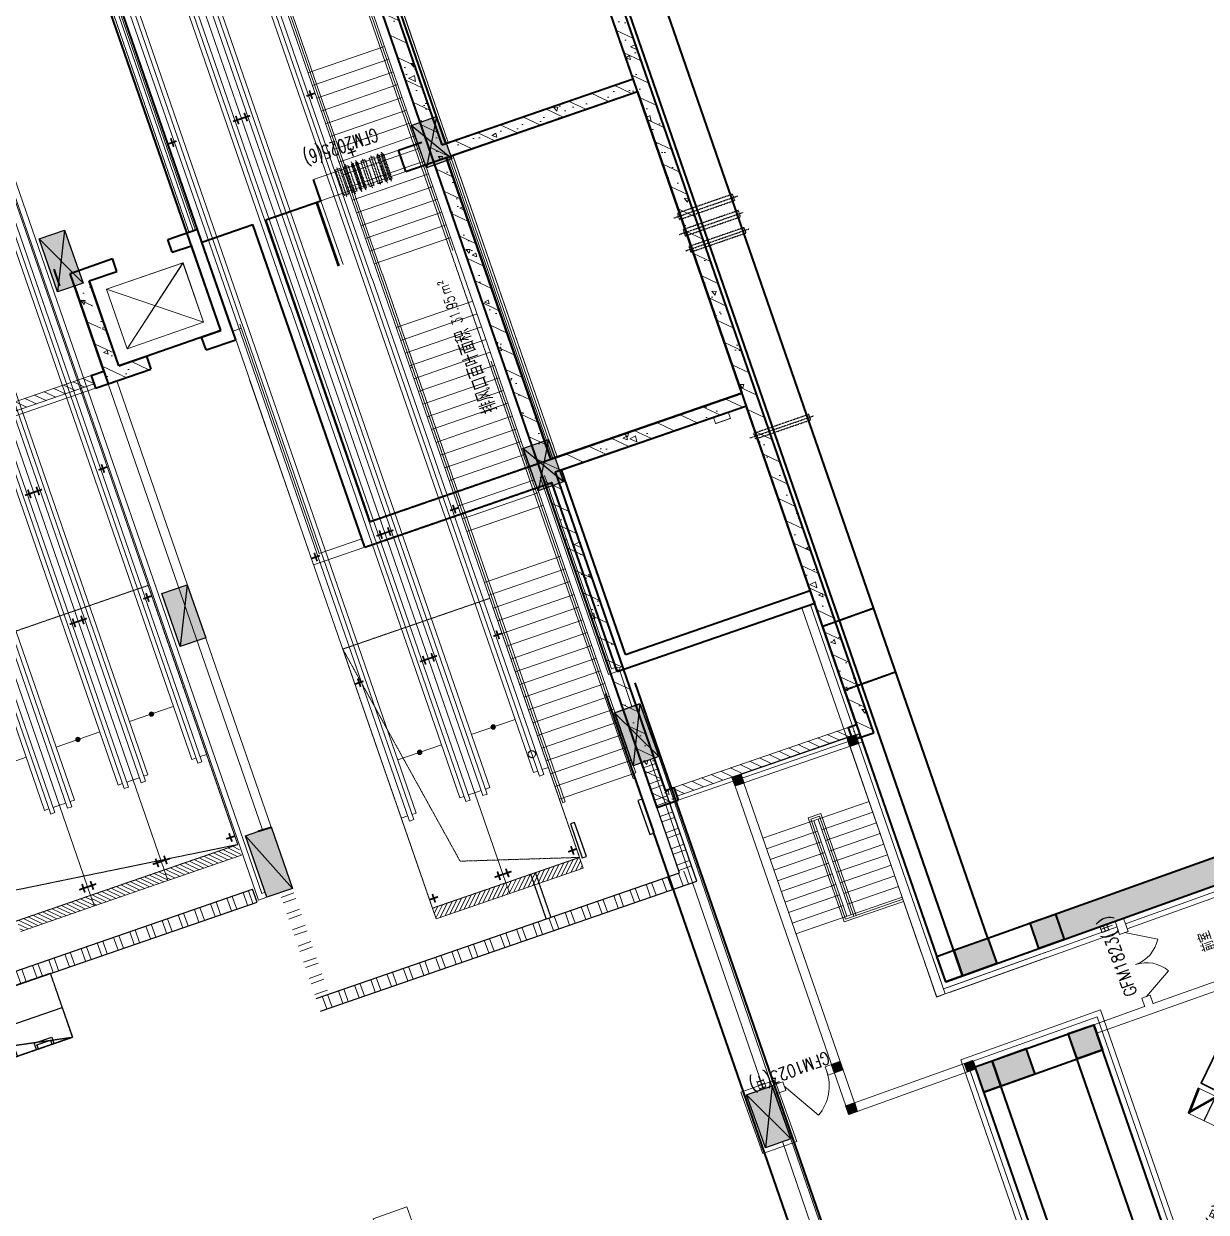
# Model space of a CAD drawing. Header units: millimetres. Extents: x 395197 to 699875, y 745 to 708816.
# Drawn here: x 453051 to 479345, y 447387 to 473828 of the extents above; entities that cross this region are included whole.
import ezdxf
from ezdxf.enums import TextEntityAlignment as Align

# ---------------------------------------------------------------- set-up
doc = ezdxf.new("R2010")
doc.units = ezdxf.units.MM
for name, pattern in [('CENTER', [2, 1.25, -0.25, 0.25, -0.25]), ('CONTINOUS', [0]), ('DASH', [0.35, 0.25, -0.1])]:
    doc.linetypes.add(name, pattern=pattern)
for name, color, linetype in [('0-GPS', 36, 'Continuous'), ('gpsylk', 40, 'Continuous'), ('R2 柱子调整', 2, 'Continuous'), ('柱', 9, 'Continuous'), ('标注', 3, 'Continuous')]:
    doc.layers.add(name, color=color, linetype=linetype)
for name, color, linetype, lineweight in [('COLUMN', 9, 'Continuous', 13), ('HK-大系统-2D边线', 1, 'Continuous', 50), ('HK-大系统-圆风管中线', 5, 'CENTER', 25), ('HK-大系统-法兰', 7, 'Continuous', 18), ('HK-大系统设备', 5, 'Continuous', 30), ('SPACE', 7, 'Continuous', 9), ('STAIR', 2, 'Continuous', 9), ('WALL', 6, 'Continuous', 20), ('WINDOW', 252, 'Continuous', 9), ('吊钩', 175, 'Continuous', 9), ('地墙', 4, 'Continuous', 40), ('填充', 252, 'Continuous', 9), ('孔洞', 30, 'Continuous', 9), ('扶手', 144, 'Continuous', 9), ('暗梁暗柱', 4, 'Continuous', 40), ('柱子装修层', 9, 'Continuous', 9), ('离壁墙', 185, 'Continuous', 9), ('设备', 3, 'Continuous', 9), ('辅助线', 251, 'DASH', 9), ('门号', 2, 'Continuous', 20)]:
    doc.layers.add(name, color=color, linetype=linetype, lineweight=lineweight)
doc.styles.add('_HZTXT', font='txt1.shx', dxfattribs={"width": 0.7, "bigfont": 'HZTXT.shx'})
doc.styles.add('_TCH_SPACE', font='SIMPLEX', dxfattribs={"bigfont": 'GBCBIG'})
pattern_1 = [(154.699087, (-1767843.86, -1608525.23), (-160.2646, -339.0284), []), (159.699087, (-1767843.9, -1608525.2), (-274.04193, 1044.65354), [112.5, -1237.5]), (104.699087, (-1767843.9, -1608525.2), (-992.10067, -576.27023), [90, -990]), (210.150487, (-1767866.7, -1608438.2), (-1266.14222, 468.3843), [95.6103, -1051.71317]), (155.883287, (-1768126.3, -1608626.4), (-305.8706, 1590.8624), [168.75, -1856.25]), (206.334687, (-1768151.8, -1608493.8), (-1848.2473, 827.4098), [143.4154, -1577.5695]), (100.883287, (-1768126.3, -1608626.4), (-1848.2479, 827.40835), [135, -1485]), (130.699087, (-1768106.3, -1608459.85), (266.77561, 1046.53274), [112.5, -1237.5]), (75.699087, (-1768106.3, -1608459.9), (-1147.09215, -23.03735), [90, -990]), (181.150487, (-1768084, -1608372.6), (-880.31573, 1023.49606), [95.6103, -1051.71317]), (147.199087, (-1767843.86, -1608525.23), (-476.26559, -151.1456), [0, -978, 0, -1005, 0, -993.75]), (117.199087, (-1767843.86, -1608525.23), (-690.00701, 172.08785), [0, -573, 0, -955.5, 0, -378.75]), (77.199087, (-1767731.1, -1608840.16), (-238.0592, 765.275654), [0, -375, 0, -1170, 0, -1552.5]), (67.199087, (-1767680.55, -1608981.4), (-436.24046, 772.96848), [0, -487.5, 0, -777, 0, -1102.5])]

# ---------------------------------------------------------------- blocks, each defined once
blk = doc.blocks.new('coli]umn')
at = {"layer": 'COLUMN', "linetype": 'ByBlock'}
for points in [[(57989, -412578), (59239, -412578), (59239, -413178), (57989, -413178)], [(66984, -412675), (68234, -412675), (68234, -413275), (66984, -413275)], [(73454, -412743), (74454, -412743), (74454, -413343), (73454, -413343)], [(81057, -412827), (82057, -412826), (82057, -413426), (81057, -413427)]]:
    blk.add_hatch(color=256, dxfattribs=at).paths.add_polyline_path(points)
at = {"layer": 'R2 柱子调整', "color": 8, "linetype": 'Continuous'}
for p, q in [((57989, -413178), (59239, -412578)), ((59239, -413178), (57989, -412578)), ((66984, -413275), (68234, -412675)), ((68234, -413275), (66984, -412675)), ((73454, -413343), (74454, -412743)), ((74454, -413343), (73454, -412743)), ((81057, -413427), (82057, -412826)), ((82057, -413426), (81057, -412827))]:
    blk.add_line(p, q, dxfattribs=at)
at = {"layer": 'R2 柱子调整', "linetype": 'Continuous'}
for points in [[(57989, -412578), (59239, -412578), (59239, -413178), (57989, -413178)], [(66984, -412675), (68234, -412675), (68234, -413275), (66984, -413275)], [(73454, -412743), (74454, -412743), (74454, -413343), (73454, -413343)], [(81057, -412827), (82057, -412826), (82057, -413426), (81057, -413427)]]:
    blk.add_lwpolyline(points, close=True, dxfattribs=at)
blk = doc.blocks.new('Tydf.9F818F17-732A-4EE1-BBDE-735CF66BF23')
at = {"layer": 'HK-大系统-2D边线'}
for p, q in [((0, 700), (50, 700)), ((50, 700), (950, 625)), ((50, 0), (950, 625)), ((950, 625), (1000, 625)), ((50, 0), (950, -625)), ((0, -700), (50, -700)), ((50, -700), (950, -625)), ((950, -625), (1000, -625))]:
    blk.add_line(p, q, dxfattribs=at)
at = {"layer": 'HK-大系统-法兰'}
for p, q in [((0, -720), (0, 720)), ((1000, 645), (1000, -645))]:
    blk.add_line(p, q, dxfattribs=at)
blk = doc.blocks.new('$DorLib2D$00000228')
at = {"color": 0}
blk.add_line((0.5, 0), (0, 0.866), dxfattribs=at)
blk.add_arc((0.5, 0), 1, 120, 180, dxfattribs=at)
blk = doc.blocks.new('$DorLib2D$00000231')
at = {"color": 0}
for p, q in [((-0.5, 0), (-0.25, 0.433)), ((0.5, 0), (0.25, 0.433))]:
    blk.add_line(p, q, dxfattribs=at)
for centre, start, end in [((-0.5, 0), 0, 60), ((0.5, 0), 120, 180)]:
    blk.add_arc(centre, 0.5, start, end, dxfattribs=at)
blk = doc.blocks.new('A$C26C2625F')
at = {"layer": 'SPACE', "style": '_TCH_SPACE', "width": 0.705882}
for s, height, p in [('2', 119, (223, -131)), ('m', 238, (329, -370))]:
    blk.add_text(s, height=height, rotation=90, dxfattribs=at).set_placement(p)

msp = doc.modelspace()

# ---------------------------------------------------------------- hatches: boundary and pattern name
at = {"layer": 'COLUMN', "linetype": 'ByBlock'}
for points in [[(453801, 467861), (453392, 469042), (453959, 469239), (454368, 468057)], [(456530, 459970), (456121, 461151), (456688, 461347), (457097, 460166)], [(466605, 457322), (466184, 458499), (466749, 458702), (467170, 457525)], [(459026, 454590), (458459, 454394), (457984, 455764), (458551, 455960)], [(474681, 452917), (474485, 453484), (473732, 453215), (473928, 452648)], [(474582, 450757), (474778, 450190), (475531, 450460), (475335, 451027)], [(469545, 448821), (469124, 449998), (469689, 450200), (470110, 449023)]]:
    msp.add_hatch(color=256, dxfattribs=at).paths.add_polyline_path(points)
h = msp.add_hatch(color=256, dxfattribs=at)
h.paths.add_polyline_path([(474687, 452920), (474485, 453484), (473732, 453215), (473928, 452648)])
h.paths.add_polyline_path([(475624, 453255), (476189, 453457), (475995, 454018), (475428, 453822)])
h = msp.add_hatch(color=256, dxfattribs=at)
h.paths.add_polyline_path([(474205, 450622), (474401, 450055), (474778, 450190), (474582, 450757)])
h.paths.add_polyline_path([(476278, 451364), (476474, 450797), (477039, 450999), (476845, 451560)])
at = {"layer": 'STAIR'}
h = msp.add_hatch(color=256, dxfattribs=at)
h.paths.add_polyline_path([(455842, 458453, 0.414776), (455906, 458423, 0.0086), (455908, 458424), (455883, 458468)])
h.paths.add_polyline_path([(455842, 458453), (455883, 458468), (455860, 458511, 0.331348)])
h.paths.add_polyline_path([(455873, 458517, 0.072383), (455860, 458511), (455883, 458468), (455937, 458487, 0.414776)])
h.paths.add_polyline_path([(455883, 458468), (455908, 458424, 0.403616), (455937, 458487)])
h = msp.add_hatch(color=256, dxfattribs=at)
h.paths.add_polyline_path([(463443, 458167, 0.414776), (463507, 458137, 0.0086), (463509, 458137), (463484, 458181)])
h.paths.add_polyline_path([(463443, 458167), (463484, 458181), (463461, 458224, 0.331348)])
h.paths.add_polyline_path([(463473, 458231, 0.072383), (463461, 458224), (463484, 458181), (463537, 458200, 0.414776)])
h.paths.add_polyline_path([(463484, 458181), (463509, 458137, 0.403616), (463537, 458200)])
h = msp.add_hatch(color=256, dxfattribs=at)
h.paths.add_polyline_path([(454207, 457888, 0.414776), (454271, 457858, 0.0086), (454273, 457858), (454248, 457903)])
h.paths.add_polyline_path([(454207, 457888), (454248, 457903), (454225, 457945, 0.331348)])
h.paths.add_polyline_path([(454238, 457952, 0.072383), (454225, 457945), (454248, 457903), (454302, 457922, 0.414776)])
h.paths.add_polyline_path([(454248, 457903), (454273, 457858, 0.403616), (454302, 457922)])
h = msp.add_hatch(color=256, dxfattribs=at)
h.paths.add_polyline_path([(461808, 457601, 0.414776), (461872, 457571, 0.0086), (461874, 457572), (461849, 457616)])
h.paths.add_polyline_path([(461808, 457601), (461849, 457616), (461826, 457658, 0.331348)])
h.paths.add_polyline_path([(461838, 457665, 0.072383), (461826, 457658), (461849, 457616), (461902, 457635, 0.414776)])
h.paths.add_polyline_path([(461849, 457616), (461874, 457572, 0.403616), (461902, 457635)])
h = msp.add_hatch(dxfattribs=at)
h.set_pattern_fill('ANSI31', color=256, scale=25, angle=-70.9236, style=0)
h.set_pattern_definition([(334.0763804, (2872343.81, 8893532.715), (34.7005739, 71.38809984), [])])
h.paths.add_polyline_path([(456173, 455003), (456255, 454766), (457890, 455332), (457808, 455568)])
h = msp.add_hatch(dxfattribs=at)
h.set_pattern_fill('ANSI31', color=256, scale=25, angle=-70.9236, style=0)
h.set_pattern_definition([(244.0763804, (-6647574.93, 5598444.63), (-71.3880998, 34.7005739), [])])
h.paths.add_polyline_path([(465409, 455281), (465491, 455045), (463856, 454480), (463774, 454716)])
h = msp.add_hatch(dxfattribs=at)
h.set_pattern_fill('ANSI31', color=256, scale=25, angle=-70.9236, style=0)
h.set_pattern_definition([(334.0763804, (2870708.81, 8892967.3), (34.7005739, 71.38809984), [])])
h.paths.add_polyline_path([(454538, 454437), (454620, 454201), (456255, 454766), (456173, 455003)])
h = msp.add_hatch(dxfattribs=at)
h.set_pattern_fill('ANSI31', color=256, scale=25, angle=-70.9236, style=0)
h.set_pattern_definition([(244.0763804, (-6649209.93, 5597879.22), (-71.3880998, 34.7005739), [])])
h.paths.add_polyline_path([(463774, 454716), (463856, 454480), (462221, 453914), (462139, 454151)])
h = msp.add_hatch(dxfattribs=at)
h.set_pattern_fill('ANSI31', color=256, scale=25, angle=-70.9236, style=0)
h.set_pattern_definition([(334.0763804, (2869073.82, 8892401.89), (34.7005739, 71.38809984), [])])
h.paths.add_polyline_path([(452903, 453872), (452985, 453636), (454620, 454201), (454538, 454437)])
at = {"layer": '填充', "extrusion": (9.5865e-06, -2.67754e-05, 1)}
h = msp.add_hatch(dxfattribs=at)
h.set_pattern_fill('钢筋混凝土', color=252, scale=150, angle=109.6991, style=0)
h.set_pattern_definition(pattern_1)
h.paths.add_polyline_path([(465327, 476291), (466602, 472606), (466885, 472704), (465610, 476389)])
h = msp.add_hatch(dxfattribs=at)
h.set_pattern_fill('钢筋混凝土', color=252, scale=150, angle=109.6991, style=0)
h.set_pattern_definition(pattern_1)
h.paths.add_polyline_path([(462065, 471037), (462349, 471135), (461074, 474821), (460791, 474723)])
h = msp.add_hatch(dxfattribs=at)
h.set_pattern_fill('钢筋混凝土', color=252, scale=150, angle=109.6991, style=0)
h.set_pattern_definition(pattern_1)
h.paths.add_polyline_path([(462065, 471037), (467131, 456388), (467604, 456551), (467506, 456835), (467317, 456770), (464866, 463858), (469118, 465328), (470540, 461217), (471570, 458240), (471381, 458175), (471479, 457891), (471951, 458055), (466885, 472704)])
h.paths.add_polyline_path([(462447, 470851), (464768, 464141), (469020, 465612), (466700, 472322)], flags=16)
at = {"layer": '填充'}
h = msp.add_hatch(dxfattribs=at)
h.set_pattern_fill('钢筋混凝土', color=252, scale=150, angle=109.699, style=0)
h.set_pattern_definition([(154.7, (454654.78, 467517.87), (-160.265, -339.03), []), (159.7, (454654.8, 467517.9), (-274.04, 1044.65), [112.5, -1237.5]), (104.7, (454654.8, 467517.9), (-992.1, -576.27), [90, -990]), (210.15, (454631.9, 467604.9), (-1266.14, 468.4), [95.6, -1051.7]), (155.88, (454372.3, 467416.7), (-305.9, 1590.9), [168.75, -1856.25]), (206.335, (454346.8, 467549.3), (-1848.2, 827.4), [143.4, -1577.6]), (100.88, (454372.3, 467416.7), (-1848.2, 827.4), [135, -1485]), (130.7, (454392.4, 467583.2), (266.78, 1046.53), [112.5, -1237.5]), (75.7, (454392.4, 467583.2), (-1147.1, -23.04), [90, -990]), (181.15, (454414.6, 467670.5), (-880.3, 1023.5), [95.6, -1051.7]), (147.2, (454654.78, 467517.87), (-476.266, -151.145), [0, -978, 0, -1005, 0, -993.75]), (117.2, (454654.8, 467517.87), (-690, 172.09), [0, -573, 0, -955.5, 0, -378.75]), (77.2, (454767.53, 467202.94), (-238.06, 765.28), [0, -375, 0, -1170, 0, -1552.5]), (67.2, (454818.1, 467061.7), (-436.24, 772.97), [0, -487.5, 0, -777, 0, -1102.5])])
h.paths.add_polyline_path([(454367, 468057), (455144, 466209), (455163, 466216), (454509, 468106)])
h.paths.add_polyline_path([(455144, 466209), (455261, 465932), (455875, 466145), (455777, 466429)])
h.paths.add_polyline_path([(454930, 465818), (455243, 465926), (454483, 468097), (454178, 467992)])
h.paths.add_polyline_path([(454941, 466858), (454731, 467464), (454633, 467430), (454843, 466824)], flags=17)
at = {"layer": '填充', "linetype": 'ByBlock', "extrusion": (9.5865e-06, -2.67754e-05, 1)}
h = msp.add_hatch(dxfattribs=at)
h.set_pattern_fill('ANSI31', color=256, scale=100, angle=109.8091, style=0)
h.set_pattern_definition([(154.809127, (-1839465.33, -1634168.14), (-67.569581, -143.65206), [])])
h.paths.add_polyline_path([(447837, 463683), (447902, 463494), (454613, 465814), (454548, 466003)])
at = {"layer": '填充'}
h = msp.add_hatch(dxfattribs=at)
h.set_pattern_fill('钢筋混凝土', color=252, scale=150, angle=109.699, style=0)
h.set_pattern_definition([(154.58894, (490777.5, 322062.2), (-160.9161, -338.7197), []), (159.58894, (490777.5, 322062.2), (-272.033, 1045.1785), [112.5, -1237.5]), (104.5889, (490777.5, 322062.2), (-993.207, -574.362), [90, -990]), (210.0403, (490754.8, 322149.3), (-1265.2394, 470.8176), [95.61, -1051.713]), (155.7731, (490494.9, 321961.6), (-302.812, 1591.448), [168.75, -1856.25]), (206.2245, (490469.6, 322094.2), (-1846.653, 830.962), [143.415, -1577.57]), (100.7731, (490494.9, 321961.6), (-1846.654, 830.96), [135, -1485]), (130.58894, (490515.2, 322128.1), (268.787, 1046.018), [112.5, -1237.5]), (75.5889, (490515.2, 322128.1), (-1147.134, -20.832), [90, -990]), (181.0403, (490537.6, 322215.2), (-878.3464, 1025.1866), [95.61, -1051.713]), (147.08894, (490777.5, 322062.2), (-476.5553, -150.2297), [0, -978, 0, -1005, 0, -993.75]), (117.08894, (490777.5, 322062.2), (-689.6749, 173.414), [0, -573, 0, -955.5, 0, -378.75]), (77.08894, (490889.65, 321747.06), (-236.5875, 765.7319), [0, -375, 0, -1170, 0, -1552.5]), (67.08894, (490939.94, 321605.74), (-434.7536, 773.8057), [0, -487.5, 0, -777, 0, -1102.5])])
h.paths.add_polyline_path([(486492, 457783), (475993, 454024), (476189, 453457), (486659, 457206), (508998, 462216), (508933, 462509), (521812, 465398), (521790, 465495), (517499, 464532), (517455, 464728)])
h.paths.add_polyline_path([(499743, 459307), (499427, 460189), (499017, 460042), (499333, 459160)], flags=25)
at = {"layer": '填充', "linetype": 'ByBlock', "extrusion": (9.5865e-06, -2.67754e-05, 1)}
h = msp.add_hatch(dxfattribs=at)
h.set_pattern_fill('ANSI31', color=256, scale=100, angle=109.8091, style=0)
h.set_pattern_definition([(154.809127, (-1839633.87, -1633697.4), (-67.569581, -143.65206), [])])
h.paths.add_polyline_path([(467506, 456835), (467571, 456646), (471446, 457986), (471381, 458175)])
at = {"layer": '孔洞'}
h = msp.add_hatch(dxfattribs=at)
h.set_pattern_fill('ANSI32', color=8, scale=80, angle=334.699, style=0)
h.set_pattern_definition([(19.69898, (625805.57, 547374.84), (-128.4269, 358.7026), []), (19.69898, (625967.94, 547298.08), (-128.4269, 358.7026), [])])
h.paths.add_polyline_path([(467612, 455654), (467170, 455501), (467284, 455171), (467726, 455324)], flags=9)
h.paths.add_polyline_path([(467633, 454940), (467728, 454972), (466881, 457421), (466787, 457387)])
h.paths.add_polyline_path([(467728, 454972), (467917, 455038), (467069, 457489), (466881, 457421)])
h = msp.add_hatch(dxfattribs=at)
h.set_pattern_fill('ANSI32', color=8, scale=80, angle=424.699, style=0)
h.set_pattern_definition([(109.699, (460091.1, 452191.6), (-358.703, -128.427), []), (109.699, (460167.87, 452353.98), (-358.703, -128.427), [])])
h.paths.add_polyline_path([(459553, 452145), (459651, 451862), (462580, 452875), (462482, 453158)])
h.paths.add_polyline_path([(462482, 453158), (462580, 452875), (468015, 454754), (467917, 455038)])
h = msp.add_hatch(dxfattribs=at)
h.set_pattern_fill('ANSI32', color=8, scale=80, angle=424.699, style=0)
h.set_pattern_definition([(109.69898, (625936.3, 546996.78), (-358.70256, -128.4269), []), (109.69898, (626013.08, 547159.16), (-358.70256, -128.4269), [])])
h.paths.add_polyline_path([(451583, 452304), (451681, 452021), (458238, 454288), (458140, 454572)])
h = msp.add_hatch(dxfattribs=at)
h.set_pattern_fill('ANSI32', color=8, scale=80, angle=334.699, style=0)
h.set_pattern_definition([(19.69898, (625805.57, 547374.84), (-128.4269, 358.7026), []), (19.69898, (625967.94, 547298.08), (-128.4269, 358.7026), [])])
h.paths.add_polyline_path([(458741, 454492), (459553, 452145), (459836, 452243), (459025, 454590)])
h.paths.add_polyline_path([(459265, 454430), (458785, 454264), (458899, 453935), (459379, 454101)], flags=9)
at = {"layer": '柱'}
for points in [[(471422, 457752), (471357, 457941), (471546, 458006), (471611, 457817)], [(468871, 456870), (468805, 457059), (468994, 457124), (469060, 456935)], [(471078, 450486), (471013, 450675), (471201, 450742), (471267, 450553)], [(474034, 450507), (473969, 450696), (474157, 450763), (474222, 450574)], [(471397, 449564), (471332, 449753), (471521, 449818), (471586, 449629)]]:
    msp.add_hatch(color=252, dxfattribs=at).paths.add_polyline_path(points)

# ---------------------------------------------------------------- linework, layer by layer
at = {"color": 1, "elevation": 0}
for points in [[(466969, 455789), (467064, 455822), (466802, 456578), (466708, 456545), (466969, 455789)], [(465467, 455270), (465562, 455302), (465300, 456058), (465206, 456026), (465467, 455270)]]:
    msp.add_lwpolyline(points, close=True, dxfattribs=at)
at = {"layer": '0-GPS', "linetype": 'DASH', "elevation": 0}
for points in [[(464321, 454905), (464664, 453913)], [(464425, 454941), (464768, 453949)], [(453647, 452700), (451757, 452047), (452247, 450629), (454137, 451283), (453647, 452700)], [(451757, 452047), (452480, 451047), (454137, 451283)]]:
    msp.add_lwpolyline(points, dxfattribs=at)
at = {"layer": '0-GPS', "elevation": 0}
msp.add_lwpolyline([(454137, 451283), (452909, 450858), (452680, 451520), (453908, 451944)], close=True, dxfattribs=at)
for points in [[(453331, 451004), (453282, 451146), (453674, 451281), (453723, 451140)], [(453378, 451020), (453345, 451115), (453643, 451218), (453676, 451123)]]:
    msp.add_lwpolyline(points, dxfattribs=at)
at = {"layer": 'COLUMN', "linetype": 'ByBlock', "elevation": 0}
msp.add_lwpolyline([(453392, 469042), (454368, 468057)], dxfattribs=at)
at = {"layer": 'gpsylk', "color": 191, "linetype": 'DASH', "lineweight": -2, "ltscale": 0.3}
for p, q in [((461136, 470290, 0), (460912, 470940, 0)), ((461231, 470323, 0), (461006, 470972, 0)), ((460805, 470176, 0), (460581, 470825, 0)), ((460994, 470241, 0), (460770, 470891, 0))]:
    msp.add_line(p, q, dxfattribs=at)
at = {"layer": 'gpsylk', "color": 180, "linetype": 'DASH', "lineweight": -2, "ltscale": 0.3}
for p, q in [((460427, 470045, 0), (460203, 470695, 0)), ((460238, 469980, 0), (460014, 470629, 0))]:
    msp.add_line(p, q, dxfattribs=at)
at = {"layer": 'gpsylk', "linetype": 'CONTINOUS', "lineweight": -3}
for p, q in [((451659, 452330, 0), (458140, 454572, 0)), ((451757, 452047, 0), (458238, 454288, 0))]:
    msp.add_line(p, q, dxfattribs=at)
at = {"layer": 'gpsylk', "color": 191, "linetype": 'DASH', "lineweight": -2, "ltscale": 0.3, "elevation": 0}
for points in [[(460948, 470910), (461144, 470343), (461097, 470327), (460901, 470894)], [(461043, 470943), (461239, 470376), (461192, 470359), (460996, 470926)], [(460641, 470804), (460837, 470237), (460743, 470204), (460547, 470771)], [(460830, 470869), (461026, 470302), (460932, 470270), (460736, 470837)]]:
    msp.add_lwpolyline(points, close=True, dxfattribs=at)
at = {"layer": 'gpsylk', "color": 180, "linetype": 'DASH', "lineweight": -2, "ltscale": 0.3, "elevation": 0}
for points in [[(460263, 470673), (460459, 470106), (460365, 470073), (460169, 470640)], [(460074, 470608), (460270, 470041), (460176, 470008), (459980, 470575)]]:
    msp.add_lwpolyline(points, close=True, dxfattribs=at)
at = {"layer": 'gpsylk', "color": 21, "linetype": 'DASH', "lineweight": -2, "ltscale": 0.3, "elevation": 0}
for points in [[(460577, 470147), (460381, 470714), (460334, 470698), (460530, 470131)], [(460672, 470180), (460476, 470747), (460429, 470730), (460625, 470163)]]:
    msp.add_lwpolyline(points, close=True, dxfattribs=at)
for points in [[(460570, 470092), (460341, 470753)], [(460665, 470124), (460436, 470786)]]:
    msp.add_lwpolyline(points, dxfattribs=at)
at = {"layer": 'gpsylk', "linetype": 'DASH', "lineweight": -2, "ltscale": 0.3, "extrusion": (-7.80037e-13, 2.64769e-12, -1), "elevation": 0}
for points in [[(-467507, 469507), (-468925, 469997)], [(-467633, 469142), (-469051, 469633)], [(-467761, 468774), (-469179, 469265)], [(-469199, 464616), (-470617, 465106)]]:
    msp.add_lwpolyline(points, dxfattribs=at)
for points in [[(-467632, 469473), (-468861, 469898), (-468813, 470036), (-467585, 469611)], [(-467759, 469109), (-468987, 469533), (-468940, 469671), (-467711, 469247)], [(-467883, 468750), (-469112, 469174), (-469070, 469294), (-467842, 468870)], [(-469321, 464591), (-470550, 465016), (-470508, 465136), (-469280, 464711)]]:
    msp.add_lwpolyline(points, close=True, dxfattribs=at)
at = {"layer": 'gpsylk', "linetype": 'CONTINOUS', "lineweight": -3, "elevation": 0}
for points in [[(459553, 452145), (467633, 454940), (466541, 458098)], [(459651, 451862), (468015, 454754), (466825, 458196)], [(458238, 454288), (458140, 454572)]]:
    msp.add_lwpolyline(points, dxfattribs=at)
at = {"layer": 'gpsylk', "linetype": 'DASH', "lineweight": -3, "ltscale": 0.3}
msp.add_circle((464350, 457578, 0), 79.5, dxfattribs=at)
at = {"layer": 'HK-大系统-圆风管中线'}
msp.add_line((479554, 449964, 2), (479291, 449425, 2), dxfattribs=at)
at = {"layer": 'HK-大系统设备', "elevation": 2}
msp.add_lwpolyline([(480351, 450644), (479596, 451011), (479229, 450256), (479984, 449888)], close=True, dxfattribs=at)
at = {"layer": 'R2 柱子调整', "linetype": 'Continuous', "elevation": 0}
for points in [[(453801, 467861), (453392, 469042), (453959, 469239), (454368, 468057)], [(456530, 459970), (456121, 461151), (456688, 461347), (457097, 460166)], [(466605, 457322), (466184, 458499), (466749, 458702), (467170, 457525)], [(469545, 448821), (469124, 449998), (469689, 450200), (470110, 449023)]]:
    msp.add_lwpolyline(points, close=True, dxfattribs=at)
for points in [[(453959, 469239), (453801, 467861)], [(456688, 461347), (456530, 459970)], [(459026, 454590), (458459, 454394), (457984, 455764), (458551, 455960), (459026, 454590)], [(457984, 455764), (459026, 454590)]]:
    msp.add_lwpolyline(points, dxfattribs=at)
at = {"layer": 'STAIR', "extrusion": (9.5865e-06, -2.67754e-05, 1)}
for p, q in [((460936, 468213, -1), (456609, 480722, 0)), ((455056, 479921, 0), (459301, 467647, -1)), ((453339, 479591, 0), (456914, 469255, -1)), ((460605, 468098, -1), (456890, 478841, 0)), ((460700, 468131, -1), (456945, 478987, 0)), ((460794, 468164, -1), (457040, 479019, 0)), ((462638, 468801, -1), (459112, 478995, 0)), ((455783, 478585, 0), (459537, 467729, -1)), ((455310, 478421, 0), (459065, 467565, -1)), ((455405, 478454, 0), (459159, 467598, -1)), ((455688, 478552, 0), (459443, 467696, -1)), ((455916, 478504, 0), (459632, 467762, -1)), ((455255, 478275, 0), (458970, 467533, -1)), ((454053, 477987, 0), (457808, 467131, -1)), ((454148, 478019, 0), (457902, 467163, -1)), ((454281, 477939, 0), (457997, 467196, -1)), ((461073, 473325, -1), (459371, 472736, -1)), ((461171, 473041, -1), (459469, 472453, -1)), ((461269, 472758, -1), (459567, 472169, -1)), ((461367, 472474, -1), (459665, 471886, -1)), ((461465, 472191, -1), (459764, 471602, -1)), ((461563, 471907, -1), (459862, 471319, -1)), ((461661, 471624, -1), (459960, 471035, -1)), ((461759, 471340, -1), (460058, 470752, -1)), ((461857, 471057, -1), (460156, 470468, -1)), ((461955, 470773, -1), (460254, 470185, -1)), ((462054, 470490, -1), (460352, 469901, -1)), ((462152, 470206, -1), (460450, 469618, -1)), ((462250, 469923, -1), (460548, 469334, -1)), ((462348, 469639, -1), (460646, 469051, -1)), ((462446, 469356, -1), (460744, 468767, -1)), ((462544, 469072, -1), (460842, 468484, -1))]:
    msp.add_line(p, q, dxfattribs=at)
at = {"layer": 'STAIR'}
for p, q in [((456785, 457457, 0), (451195, 473621, 0)), ((456919, 457376, 0), (451289, 473654, 0)), ((457013, 457409, 0), (451384, 473687, 0)), ((457808, 455568, 0), (451526, 473736, 0)), ((449560, 473056, 0), (455150, 456892, 0)), ((449654, 473089, 0), (455284, 456811, 0)), ((449749, 473121, 0), (455378, 456844, 0)), ((449891, 473170, 0), (456173, 455003, 0)), ((450033, 473219, 0), (455662, 456942, 0)), ((450127, 473252, 0), (455756, 456974, 0)), ((450222, 473285, 0), (455811, 457121, 0)), ((453649, 456246, 0), (448019, 472523, 0)), ((453743, 456278, 0), (448114, 472556, 0)), ((454538, 454437, 0), (448256, 472605, 0)), ((454027, 456376, 0), (448398, 472654, 0)), ((454121, 456409, 0), (448492, 472686, 0)), ((454176, 456555, 0), (448587, 472719, 0)), ((453515, 456326, 0), (447925, 472490, 0)), ((462636, 468800, 0), (466660, 457164, 0)), ((460606, 468099, 0), (464385, 457171, 0)), ((460701, 468131, 0), (464519, 457090, 0)), ((460795, 468164, 0), (464614, 457123, 0)), ((460937, 468213, 0), (465491, 455045, 0)), ((459633, 467762, 0), (463412, 456834, 0)), ((458971, 467533, 0), (462750, 456605, 0)), ((459066, 467566, 0), (462884, 456524, 0)), ((459160, 467599, 0), (462979, 456557, 0)), ((459302, 467648, 0), (463774, 454716, 0)), ((459444, 467697, 0), (463262, 456655, 0)), ((459538, 467730, 0), (463357, 456688, 0)), ((463033, 467654, 0), (461333, 467067, 0)), ((463131, 467371, 0), (461432, 466783, 0)), ((461627, 456090, 0), (457809, 467132, 0)), ((461722, 456122, 0), (457903, 467164, 0)), ((461777, 456269, 0), (457998, 467197, 0)), ((463229, 467087, 0), (461530, 466500, 0)), ((463327, 466804, 0), (461628, 466216, 0)), ((463425, 466520, 0), (461726, 465932, 0)), ((461701, 466186, 0), (461644, 466167, 0)), ((463523, 466236, 0), (461824, 465649, 0)), ((462221, 453914, 0), (458073, 465908, 0)), ((463621, 465953, 0), (461922, 465365, 0)), ((463719, 465669, 0), (462020, 465082, 0)), ((463817, 465386, 0), (462118, 464798, 0)), ((463915, 465102, 0), (462216, 464515, 0)), ((464013, 464819, 0), (462314, 464231, 0)), ((464111, 464535, 0), (462412, 463948, 0)), ((464209, 464252, 0), (462510, 463664, 0)), ((464307, 463968, 0), (462608, 463381, 0)), ((464405, 463685, 0), (462706, 463097, 0)), ((464503, 463401, 0), (462804, 462814, 0)), ((464601, 463118, 0), (462902, 462530, 0)), ((464993, 461984, 0), (463294, 461396, 0)), ((465092, 461700, 0), (463393, 461113, 0)), ((465190, 461417, 0), (463491, 460829, 0)), ((465288, 461133, 0), (463589, 460545, 0)), ((465386, 460850, 0), (463687, 460262, 0)), ((465484, 460566, 0), (463785, 459978, 0)), ((465582, 460282, 0), (463883, 459695, 0)), ((465680, 459999, 0), (463981, 459411, 0)), ((465778, 459715, 0), (464079, 459128, 0)), ((465876, 459432, 0), (464177, 458844, 0)), ((465974, 459148, 0), (464275, 458561, 0)), ((466072, 458865, 0), (464373, 458277, 0)), ((466170, 458581, 0), (464471, 457994, 0)), ((466268, 458298, 0), (464569, 457710, 0)), ((466366, 458014, 0), (464667, 457427, 0)), ((466464, 457731, 0), (464765, 457143, 0)), ((456785, 457457, 0), (456879, 457490, 0)), ((456974, 457523, 0), (457116, 457572, 0)), ((466562, 457447, 0), (464863, 456860, 0)), ((456919, 457376, 0), (457013, 457409, 0)), ((464385, 457171, 0), (464480, 457203, 0)), ((464574, 457236, 0), (464716, 457285, 0)), ((466660, 457164, 0), (464961, 456576, 0)), ((455150, 456892, 0), (455244, 456924, 0)), ((455339, 456957, 0), (455481, 457006, 0)), ((455481, 457006, 0), (455622, 457055, 0)), ((455662, 456942, 0), (455756, 456974, 0)), ((455717, 457088, 0), (455811, 457121, 0)), ((464519, 457090, 0), (464614, 457123, 0)), ((455284, 456811, 0), (455378, 456844, 0)), ((462750, 456605, 0), (462845, 456638, 0)), ((462939, 456671, 0), (463081, 456720, 0)), ((463081, 456720, 0), (463223, 456769, 0)), ((463262, 456655, 0), (463357, 456688, 0)), ((463317, 456801, 0), (463412, 456834, 0)), ((453704, 456392, 0), (453846, 456441, 0)), ((453846, 456441, 0), (453987, 456490, 0)), ((454027, 456376, 0), (454121, 456409, 0)), ((454082, 456522, 0), (454176, 456555, 0)), ((462884, 456524, 0), (462979, 456557, 0)), ((453515, 456326, 0), (453609, 456359, 0)), ((453649, 456246, 0), (453743, 456278, 0)), ((461446, 456154, 0), (461588, 456203, 0)), ((461627, 456090, 0), (461722, 456122, 0)), ((461682, 456236, 0), (461777, 456269, 0)), ((471448, 454005, 0), (470713, 456131, 0)), ((471354, 453972, 0), (470619, 456099, 0)), ((456173, 455003, 0), (457808, 455568, 0)), ((456173, 455003, 0), (457808, 455568, 0)), ((456255, 454766, 0), (457890, 455332, 0)), ((465409, 455281, 0), (463774, 454716, 0)), ((465409, 455281, 0), (463774, 454716, 0)), ((463856, 454480, 0), (465491, 455045, 0)), ((465491, 455045, 0), (463856, 454480, 0)), ((454538, 454437, 0), (456173, 455003, 0)), ((456255, 454766, 0), (456173, 455003, 0)), ((454620, 454201, 0), (456255, 454766, 0)), ((463774, 454716, 0), (462139, 454151, 0)), ((463774, 454716, 0), (462139, 454151, 0)), ((463856, 454480, 0), (463774, 454716, 0)), ((452903, 453872, 0), (454538, 454437, 0)), ((452903, 453872, 0), (454538, 454437, 0)), ((454620, 454201, 0), (454538, 454437, 0)), ((463856, 454480, 0), (462221, 453914, 0)), ((452985, 453636, 0), (454620, 454201, 0)), ((462221, 453914, 0), (462139, 454151, 0))]:
    msp.add_line(p, q, dxfattribs=at)
at = {"layer": 'STAIR', "extrusion": (9.5865e-06, -2.67754e-05, 1), "elevation": -9}
msp.add_lwpolyline([(454890, 467920), (455347, 466597), (457049, 467186), (456591, 468509)], close=True, dxfattribs=at)
at = {"layer": 'STAIR', "elevation": 0}
msp.add_lwpolyline([(454891, 467921), (455348, 466598), (457049, 467186), (456592, 468509)], close=True, dxfattribs=at)
at = {"layer": 'STAIR', "extrusion": (9.5865e-06, -2.67754e-05, 1), "elevation": -9}
for points in [[(455347, 466597), (456591, 468509)], [(454890, 467920), (457049, 467186)]]:
    msp.add_lwpolyline(points, dxfattribs=at)
at = {"layer": 'STAIR', "elevation": 0}
for points in [[(455348, 466598), (456592, 468509)], [(454891, 467921), (457049, 467186)], [(455403, 458302), (456376, 458639)], [(463977, 458352), (463003, 458015)], [(453768, 457737), (454741, 458073)], [(462342, 457786), (461368, 457450)], [(452133, 457171), (453106, 457508)], [(471847, 456523), (469484, 455706)], [(471929, 456287), (470795, 455895)], [(470700, 455862), (469566, 455470)], [(472010, 456051), (470876, 455659)], [(470782, 455626), (469648, 455234)], [(472092, 455815), (470958, 455422)], [(472174, 455578), (471040, 455186)], [(470864, 455390), (469730, 454998)], [(472256, 455342), (471122, 454950)], [(470945, 455153), (469811, 454761)], [(472337, 455106), (471203, 454714)], [(471027, 454917), (469893, 454525)], [(472419, 454870), (471285, 454477)], [(471109, 454681), (469975, 454289)], [(472501, 454633), (471367, 454241)], [(471191, 454445), (470056, 454052)], [(472582, 454397), (470220, 453580)], [(471272, 454208), (470138, 453816)]]:
    msp.add_lwpolyline(points, dxfattribs=at)
at = {"layer": 'STAIR'}
for centre in [(455890, 458470, 0), (463490, 458184, 0), (454255, 457905, 0), (461855, 457618, 0)]:
    msp.add_circle(centre, 50, dxfattribs=at)
at = {"layer": 'WALL'}
for p, q in [((457700, 466988, 0), (457889, 467053, 0)), ((458551, 455957, 0), (455119, 465883, 0)), ((454930, 465818, 0), (458361, 455894, 0)), ((473539, 452243, 0), (470545, 460901, 0)), ((473351, 452175, 0), (470356, 460836, 0)), ((471640, 458039, 0), (468805, 457059, 0)), ((473196, 453234, 0), (471546, 458006, 0)), ((471706, 457850, 0), (468871, 456870, 0)), ((473007, 453168, 0), (471357, 457941, 0)), ((468805, 457059, 0), (471397, 449564, 0)), ((468994, 457124, 0), (471520, 449820, 0)), ((477420, 453569, 0), (477608, 453636, 0)), ((478164, 452029, 0), (481462, 453201, 0)), ((473350, 452177, 0), (473073, 452979, 0)), ((473539, 452243, 0), (473262, 453045, 0)), ((476912, 451372, 0), (481527, 453012, 0)), ((473351, 452175, 0), (473539, 452243, 0)), ((477910, 452151, 0), (478098, 452218, 0)), ((476845, 451560, 0), (477975, 451962, 0)), ((470870, 450623, 0), (471201, 450742, 0)), ((470870, 450623, 0), (470937, 450435, 0)), ((470937, 450435, 0), (471267, 450553, 0)), ((471397, 449564, 0), (474222, 450575, 0)), ((471520, 449820, 0), (474156, 450764, 0)), ((469695, 450203, 0), (469928, 450286, 0)), ((469928, 450286, 0), (469996, 450098, 0)), ((469762, 450014, 0), (469996, 450098, 0))]:
    msp.add_line(p, q, dxfattribs=at)
at = {"layer": 'WALL', "linetype": 'ByBlock'}
for p, q in [((466302, 459434, 0), (466575, 458639, 0)), ((469500, 450135, 0), (466981, 457460, 0)), ((469689, 450200, 0), (467170, 457525, 0)), ((477420, 453569, 0), (477319, 453862, 0)), ((477608, 453636, 0), (477507, 453929, 0)), ((477976, 451960, 0), (477910, 452151, 0)), ((478165, 452026, 0), (478098, 452218, 0)), ((470110, 449023, 0), (472669, 441580, 0)), ((469921, 448958, 0), (472480, 441515, 0))]:
    msp.add_line(p, q, dxfattribs=at)
at = {"layer": 'WALL', "elevation": 0}
for points in [[(457667, 467083), (459497, 461790)], [(460567, 462371), (459621, 462044), (457856, 467148)], [(460632, 462182), (459497, 461790)], [(473539, 452243), (473350, 452177)]]:
    msp.add_lwpolyline(points, dxfattribs=at)
at = {"layer": 'WINDOW'}
msp.add_line((459660, 469887, 0), (460150, 468470, 0), dxfattribs=at)
at = {"layer": 'WINDOW', "elevation": 0}
for points in [[(459496, 470360), (461386, 471014)], [(459660, 469887), (461550, 470541)]]:
    msp.add_lwpolyline(points, dxfattribs=at)
at = {"layer": 'WINDOW', "const_width": 60, "elevation": 0}
msp.add_lwpolyline([(459565, 469855), (460055, 468437)], dxfattribs=at)
at = {"layer": '吊钩', "const_width": 30, "elevation": 0}
for points in [[(460252, 470939), (460441, 471004)], [(460379, 470877), (460314, 471066)]]:
    msp.add_lwpolyline(points, dxfattribs=at)
at = {"layer": '地墙', "ltscale": 5}
for p, q in [((474485, 453484, 0), (465183, 480381, 0)), ((473928, 452648, 0), (464571, 479704, 0)), ((473552, 452513, 0), (464265, 479365, 0)), ((462439, 471166, 0), (461165, 474852, 0)), ((457431, 467000, 0), (456777, 468891, 0)), ((457765, 466799, 0), (457014, 468972, 0)), ((453854, 467998, 0), (453727, 468365, 0)), ((455163, 466216, 0), (454509, 468106, 0)), ((457104, 466570, 0), (457006, 466853, 0)), ((455777, 466429, 0), (455875, 466145, 0)), ((466430, 459796, 0), (465008, 463907, 0)), ((466244, 459414, 0), (464790, 463620, 0)), ((466430, 459796, 0), (470541, 461218, 0)), ((466244, 459414, 0), (470639, 460934, 0)), ((474485, 453484, 0), (486492, 457783, 0)), ((473552, 452513, 0), (486659, 457206, 0)), ((458266, 455862, 0), (458551, 455957, 0)), ((477186, 442003, 0), (474205, 450623, 0)), ((477563, 442138, 0), (474582, 450758, 0)), ((477563, 442138, 0), (474582, 450757, 0))]:
    msp.add_line(p, q, dxfattribs=at)
at = {"layer": '地墙', "linetype": 'ByBlock', "extrusion": (9.5865e-06, -2.67754e-05, 1)}
for p, q in [((459303, 479023, 0), (467131, 456388, -1)), ((471951, 458055, -1), (465349, 477145, -1)), ((466602, 472606, -1), (465327, 476291, -1)), ((461074, 474821, -1), (462349, 471135, -1)), ((462349, 471135, -1), (466602, 472606, -1)), ((462541, 470884, -1), (466700, 472322, -1)), ((469020, 465612, -1), (466700, 472322, -1)), ((462447, 470851, -1), (464768, 464141, -1)), ((456253, 469027, -1), (456915, 469256, -1)), ((456351, 468743, -1), (456777, 468890, -1)), ((454080, 468275, -1), (455025, 468602, -1)), ((454508, 468106, -1), (455123, 468318, -1)), ((457430, 467000, -1), (455776, 466428, -1)), ((455776, 466428, -1), (455162, 466216, -1)), ((454548, 466003, -1), (454831, 466101, -1)), ((454548, 466003, -1), (454646, 465720, -1)), ((454646, 465720, -1), (455874, 466145, -1)), ((464862, 464174, -1), (469020, 465612, -1)), ((464866, 463858, -1), (469119, 465328, -1)), ((470540, 461217, -1), (469118, 465328, -1)), ((464866, 463858, -1), (467317, 456770, -1)), ((471570, 458240, -1), (470540, 461217, -1)), ((471381, 458175, -1), (471570, 458240, -1)), ((471381, 458175, -1), (471479, 457892, -1)), ((471474, 457890, -1), (471951, 458055, -1)), ((467317, 456770, -1), (467506, 456835, -1)), ((467506, 456835, -1), (467604, 456551, -1)), ((467131, 456388, -1), (467604, 456551, -1))]:
    msp.add_line(p, q, dxfattribs=at)
at = {"layer": '地墙', "ltscale": 5, "extrusion": (9.5865e-06, -2.67754e-05, 1)}
for p, q in [((457430, 467000, -1), (453918, 477160, 0)), ((457666, 467082, -1), (454154, 477242, 0)), ((456351, 468743, -1), (456253, 469027, -1)), ((455123, 468318, -1), (455025, 468602, -1)), ((454831, 466101, -1), (454080, 468275, -1)), ((455162, 466216, -1), (454508, 468106, -1))]:
    msp.add_line(p, q, dxfattribs=at)
at = {"layer": '地墙', "linetype": 'ByBlock'}
for p, q in [((462439, 471166, 0), (466603, 472606, 0)), ((461550, 470541, 0), (466701, 472322, 0)), ((461386, 471014, 0), (461901, 471192, 0)), ((461550, 470541, 0), (461386, 471014, 0)), ((459660, 469887, 0), (459496, 470360, 0)), ((458432, 469463, 0), (459660, 469887, 0)), ((457014, 468972, 0), (458148, 469365, 0)), ((460632, 462182, 0), (458148, 469365, 0)), ((459620, 466027, 0), (458432, 469463, 0)), ((454178, 467992, 0), (454930, 465818, 0)), ((457006, 466853, 0), (457431, 467000, 0)), ((457104, 466570, 0), (457765, 466799, 0)), ((455163, 466216, 0), (455777, 466429, 0)), ((454930, 465818, 0), (455875, 466145, 0)), ((464579, 464076, 0), (469021, 465612, 0)), ((465008, 463907, 0), (469119, 465329, 0))]:
    msp.add_line(p, q, dxfattribs=at)
at = {"layer": '地墙', "linetype": 'DASH'}
for p, q in [((460752, 462753, 0), (459085, 467573, 0)), ((460752, 462753, 0), (464579, 464076, 0)), ((460632, 462182, 0), (464790, 463620, 0))]:
    msp.add_line(p, q, dxfattribs=at)
at = {"layer": '地墙'}
for p, q in [((481103, 417371, 0), (466648, 459166, 0)), ((465989, 458930, 0), (467054, 455850, 0)), ((480443, 417135, 0), (467054, 455852, 0))]:
    msp.add_line(p, q, dxfattribs=at)
at = {"layer": '地墙', "ltscale": 0.01}
for p, q in [((474205, 450622, 0), (476845, 451560, 0)), ((478366, 445325, 0), (476278, 451364, 0)), ((479014, 445287, 0), (476845, 451560, 0)), ((474401, 450055, 0), (477039, 450999, 0))]:
    msp.add_line(p, q, dxfattribs=at)
at = {"layer": '地墙', "linetype": 'ByBlock', "extrusion": (9.5865e-06, -2.67754e-05, 1), "elevation": -9}
msp.add_lwpolyline([(464768, 464141), (462447, 470851), (466700, 472322), (469020, 465612), (464768, 464141)], dxfattribs=at)
at = {"layer": '地墙', "linetype": 'ByBlock', "elevation": 0}
for points in [[(475624, 453255), (475428, 453822), (475995, 454018), (476189, 453457), (475624, 453255)], [(473928, 452648), (473732, 453215), (474485, 453484), (474687, 452920), (473933, 452649)], [(473552, 452513), (473355, 453080), (473732, 453215), (473928, 452648), (473552, 452513), (473355, 453080)], [(476474, 450797), (476278, 451364), (476845, 451560), (477039, 450999), (476474, 450797)], [(474778, 450190), (474582, 450757), (475335, 451027), (475537, 450462), (474783, 450192)]]:
    msp.add_lwpolyline(points, dxfattribs=at)
at = {"layer": '地墙', "ltscale": 5, "elevation": 0}
msp.add_lwpolyline([(474401, 450055), (474205, 450622), (474582, 450758), (474778, 450190), (474401, 450055), (474205, 450622)], dxfattribs=at)
at = {"layer": '填充', "linetype": 'ByBlock', "extrusion": (9.5865e-06, -2.67754e-05, 1)}
for p, q in [((454646, 465720, -1), (447935, 463399, -1)), ((467506, 456835, -1), (471381, 458175, -1)), ((467571, 456646, -1), (471446, 457986, -1)), ((467604, 456551, -1), (471474, 457890, -1))]:
    msp.add_line(p, q, dxfattribs=at)
at = {"layer": '填充', "linetype": 'ByBlock', "extrusion": (9.5865e-06, -2.67754e-05, 1), "elevation": -9}
for points in [[(454548, 466003), (447837, 463683)], [(454613, 465814), (447902, 463494)]]:
    msp.add_lwpolyline(points, dxfattribs=at)
at = {"layer": '孔洞', "linetype": 'ByBlock', "extrusion": (9.5865e-06, -2.67754e-05, 1)}
for p, q in [((462589, 470900, -1), (466700, 472322, -1)), ((466700, 472322, -1), (468661, 466652, -1)), ((464909, 464190, -1), (462589, 470900, -1)), ((469020, 465612, -1), (464909, 464190, -1))]:
    msp.add_line(p, q, dxfattribs=at)
at = {"layer": '孔洞', "linetype": 'ByBlock', "extrusion": (9.5865e-06, -2.67754e-05, 1), "elevation": -9}
msp.add_lwpolyline([(461216, 474870), (462491, 471184), (466602, 472606), (465327, 476291)], close=True, dxfattribs=at)
at = {"layer": '孔洞', "linetype": 'ByBlock', "elevation": 0}
for points in [[(461217, 474870), (462491, 471184), (466603, 472606), (465328, 476292)], [(464910, 464190), (462589, 470901), (466701, 472322), (469021, 465612)], [(466430, 459796), (465008, 463907), (469119, 465329), (470541, 461218)]]:
    msp.add_lwpolyline(points, close=True, dxfattribs=at)
at = {"layer": '孔洞', "linetype": 'ByBlock', "extrusion": (9.5865e-06, -2.67754e-05, 1), "elevation": -9}
msp.add_lwpolyline([(470540, 461217), (466429, 459796), (465007, 463907), (469119, 465328), (470540, 461217)], dxfattribs=at)
at = {"layer": '孔洞', "linetype": 'DASH', "elevation": 0}
for points in [[(449275, 459071), (455815, 461333), (457808, 455568), (451268, 453306), (449275, 459071)], [(460145, 459916), (463415, 461046), (465409, 455281), (462139, 454151), (460145, 459916)], [(460145, 459916), (462754, 455197), (465409, 455281)], [(449275, 459071), (451883, 454352), (457808, 455568)]]:
    msp.add_lwpolyline(points, dxfattribs=at)
at = {"layer": '扶手', "extrusion": (9.5865e-06, -2.67754e-05, 1)}
for p, q in [((453245, 479559, 0), (456820, 469223, -1)), ((453292, 479575, 0), (456867, 469239, -1)), ((462543, 468768, -1), (458985, 479057, 0)), ((462590, 468785, -1), (459032, 479074, 0)), ((460983, 468229, -1), (457425, 478518, 0)), ((461030, 468245, -1), (457472, 478534, 0))]:
    msp.add_line(p, q, dxfattribs=at)
at = {"layer": '扶手'}
for p, q in [((464816, 464158, 0), (462495, 470868, 0)), ((464863, 464174, 0), (462542, 470884, 0)), ((464307, 463664, 0), (466599, 457036, 0)), ((464354, 463681, 0), (466646, 457053, 0)), ((462749, 463126, 0), (465041, 456498, 0)), ((462796, 463142, 0), (465088, 456514, 0)), ((466646, 457053, 0), (466599, 457036, 0)), ((466646, 457053, 0), (466599, 457036, 0)), ((465088, 456514, 0), (465041, 456498, 0)), ((465088, 456514, 0), (465041, 456498, 0))]:
    msp.add_line(p, q, dxfattribs=at)
at = {"layer": '扶手', "linetype": 'DASH'}
for p, q in [((462542, 468768, 0), (464307, 463664, 0)), ((460984, 468229, 0), (462749, 463126, 0)), ((461032, 468246, 0), (462796, 463142, 0)), ((463441, 466320, 0), (464354, 463681, 0))]:
    msp.add_line(p, q, dxfattribs=at)
at = {"layer": '扶手', "const_width": 20, "elevation": 0}
msp.add_lwpolyline([(468716, 465189), (468765, 465048), (468435, 464933), (468386, 465075)], dxfattribs=at)
at = {"layer": '暗梁暗柱', "linetype": 'DASH'}
for p, q in [((470816, 460424, 0), (471945, 460828, 0)), ((470816, 460424, 0), (471945, 460828, 0)), ((471306, 459006, 0), (472436, 459410, 0)), ((471306, 459006, 0), (472436, 459410, 0))]:
    msp.add_line(p, q, dxfattribs=at)
at = {"layer": '柱', "color": 0, "elevation": 0}
for points in [[(471422, 457752), (471357, 457941), (471546, 458006), (471611, 457817)], [(468871, 456870), (468805, 457059), (468994, 457124), (469060, 456935)], [(471078, 450486), (471013, 450675), (471201, 450742), (471267, 450553)], [(474034, 450507), (473969, 450696), (474157, 450763), (474222, 450574)], [(471397, 449564), (471332, 449753), (471521, 449818), (471586, 449629)]]:
    msp.add_lwpolyline(points, close=True, dxfattribs=at)
at = {"layer": '柱子装修层', "elevation": 0}
for points in [[(469485, 448693), (468996, 450058), (469749, 450328), (470238, 448963)], [(469485, 448693), (468996, 450058), (469749, 450328), (470238, 448963)], [(461375, 445683), (460819, 447237), (461572, 447506), (462128, 445953)]]:
    msp.add_lwpolyline(points, close=True, dxfattribs=at)
at = {"layer": '离壁墙'}
for p, q in [((451554, 473746, 0), (458267, 454328, 0)), ((451668, 473785, 0), (458342, 454480, 0)), ((464631, 463776, 0), (466118, 459476, 0)), ((464536, 463744, 0), (466056, 459349, 0)), ((466244, 459414, 0), (466056, 459349, 0)), ((466212, 459509, 0), (466118, 459476, 0)), ((471292, 453845, 0), (470491, 456160, 0)), ((477549, 453806, 0), (480845, 454986, 0)), ((477589, 453693, 0), (480884, 454873, 0)), ((458458, 454394, 0), (458267, 454328, 0)), ((458419, 454507, 0), (458342, 454480, 0)), ((473595, 452390, 0), (477361, 453739, 0)), ((473636, 452277, 0), (477400, 453625, 0)), ((473500, 452356, 0), (475760, 453165, 0)), ((473539, 452243, 0), (475800, 453052, 0)), ((473888, 450774, 0), (476996, 451887, 0)), ((479101, 445800, 0), (476996, 451887, 0)), ((474040, 450701, 0), (476922, 451733, 0)), ((479002, 445719, 0), (476922, 451733, 0)), ((477033, 441682, 0), (473888, 450774, 0)), ((477106, 441836, 0), (474040, 450701, 0))]:
    msp.add_line(p, q, dxfattribs=at)
at = {"layer": '离壁墙', "elevation": 0}
for points in [[(471559, 453990), (470775, 456258), (470491, 456160)], [(471512, 453974), (470744, 456195), (470555, 456129), (471323, 453909)], [(472615, 454302), (471292, 453845)], [(472599, 454350), (471323, 453909)]]:
    msp.add_lwpolyline(points, dxfattribs=at)
at = {"layer": '设备', "color": 5, "linetype": 'Continuous', "extrusion": (9.5865e-06, -2.67754e-05, 1), "const_width": 40, "elevation": -9}
for points in [[(459339, 472219), (459528, 472284)], [(459466, 472157), (459401, 472346)], [(457704, 471654), (457893, 471719)], [(457831, 471591), (457766, 471781)], [(457893, 471719), (458082, 471784)], [(458020, 471657), (457955, 471846)], [(456258, 471153), (456447, 471218)], [(456385, 471091), (456320, 471280)]]:
    msp.add_lwpolyline(points, dxfattribs=at)
at = {"layer": '设备', "color": 5, "linetype": 'Continuous', "const_width": 40, "elevation": 0}
for points in [[(454842, 463840), (454777, 464029)], [(454715, 463902), (454904, 463967)], [(453396, 463340), (453331, 463529)], [(453080, 463337), (453269, 463402)], [(453207, 463275), (453142, 463464)], [(453269, 463402), (453458, 463467)], [(462529, 462997), (462718, 463062)], [(462656, 462935), (462591, 463124)], [(460894, 462432), (461083, 462497)], [(461021, 462370), (460956, 462559)], [(461083, 462497), (461272, 462562)], [(461210, 462435), (461145, 462624)], [(459448, 461931), (459637, 461996)], [(459575, 461869), (459510, 462058)], [(455834, 460970), (455769, 461159)], [(455707, 461032), (455896, 461097)], [(454199, 460405), (454134, 460594)], [(454261, 460532), (454451, 460597)], [(454388, 460470), (454323, 460659)], [(454072, 460467), (454261, 460532)], [(463623, 460139), (463558, 460329)], [(463496, 460202), (463685, 460267)], [(462177, 459639), (462112, 459828)], [(461861, 459636), (462050, 459701)], [(461988, 459574), (461923, 459763)], [(462050, 459701), (462239, 459766)], [(460542, 459074), (460477, 459263)], [(460415, 459136), (460604, 459201)], [(457681, 455630), (457616, 455819)], [(457554, 455692), (457743, 455757)], [(456235, 455130), (456170, 455319)], [(465155, 455405), (465344, 455470)], [(465282, 455343), (465217, 455532)], [(455919, 455127), (456108, 455192)], [(456046, 455065), (455981, 455254)], [(456108, 455192), (456297, 455257)], [(463836, 454843), (463771, 455032)], [(463520, 454840), (463709, 454905)], [(463647, 454778), (463582, 454967)], [(463709, 454905), (463898, 454970)], [(454284, 454561), (454473, 454626)], [(454411, 454499), (454346, 454688)], [(454473, 454626), (454662, 454691)], [(454600, 454564), (454535, 454753)], [(462074, 454340), (462263, 454405)], [(462201, 454278), (462136, 454467)]]:
    msp.add_lwpolyline(points, dxfattribs=at)
at = {"layer": '辅助线', "extrusion": (9.5865e-06, -2.67754e-05, 1)}
for p, q in [((453150, 479526, 0), (456725, 469190, -1)), ((453339, 479591, 0), (456592, 470188, -1))]:
    msp.add_line(p, q, dxfattribs=at)

# ---------------------------------------------------------------- block references
at = {"layer": 'HK-大系统-2D边线', "xscale": 0.5999999999999994, "yscale": 0.5999999999999994, "zscale": 0.5999999999999994, "rotation": 244.0778774571205}
msp.add_blockref('Tydf.9F818F17-732A-4EE1-BBDE-735CF66BF23', (479554, 449964, 2), dxfattribs=at)
at = {"layer": 'WALL', "linetype": 'ByBlock', "rotation": 19.69908142289274}
msp.add_blockref('A$C26C2625F', (462130, 468084, -1), dxfattribs=at)
at = {"layer": 'WINDOW', "linetype": 'ByBlock', "extrusion": (-1.72588e-05, -3.63288e-05, 1), "xscale": 1499.999999998738, "yscale": -1499.999999998739, "zscale": 1499.999999998734, "rotation": 108.988125538431}
msp.add_blockref('$DorLib2D$00000231', (477773, 452898, -25), dxfattribs=at)
at = {"layer": 'WINDOW', "linetype": 'ByBlock', "xscale": -999.9999999999995, "yscale": -999.9999999999995, "zscale": -999.9999999999995, "rotation": 19.69898038952151}
msp.add_blockref('$DorLib2D$00000228', (470433, 450361, 0), dxfattribs=at)
at = {"layer": '标注', "rotation": 109.698980389513}
msp.add_blockref('coli]umn', (100660, 255154, 0), dxfattribs=at)

# ---------------------------------------------------------------- texts
at = {"layer": 'SPACE'}
for s, height, style, width, p in [('31.95', 238, '_TCH_SPACE', 0.705882, (462823, 467187, -1)), ('排风口百叶面积', 350, '_HZTXT', 0.8, (463595, 465235, -1))]:
    msp.add_text(s, height=height, rotation=109.6991, dxfattribs=dict(at, style=style, width=width)).set_placement(p)
at = {"layer": 'SPACE', "style": '_HZTXT', "width": 0.8}
msp.add_text('前室', height=280, rotation=109.699, dxfattribs=at).set_placement((479333, 453410, 3), align=Align.MIDDLE)
at = {"layer": '门号', "color": 7, "style": '_HZTXT', "width": 0.7}
msp.add_text('GFM2025(6)', height=300, rotation=198.5259, dxfattribs=at).set_placement((460869, 471512, 0))
at = {"layer": '门号', "color": 2, "extrusion": (3.63288e-05, -1.72588e-05, 1), "style": '_HZTXT', "width": 0.8}
msp.add_text('GFM1823(甲)', height=280, rotation=110.1002, dxfattribs=at).set_placement((477818, 452254, 12))
at = {"layer": '门号', "color": 2, "style": '_HZTXT', "width": 0.8}
for rotation, p in [(200.1002, (470908, 450971, 0)), (63.9764, (478988, 445795, 0))]:
    msp.add_text('GFM1023(甲)', height=280, rotation=rotation, dxfattribs=at).set_placement(p)

doc.saveas('drawing.dxf')
